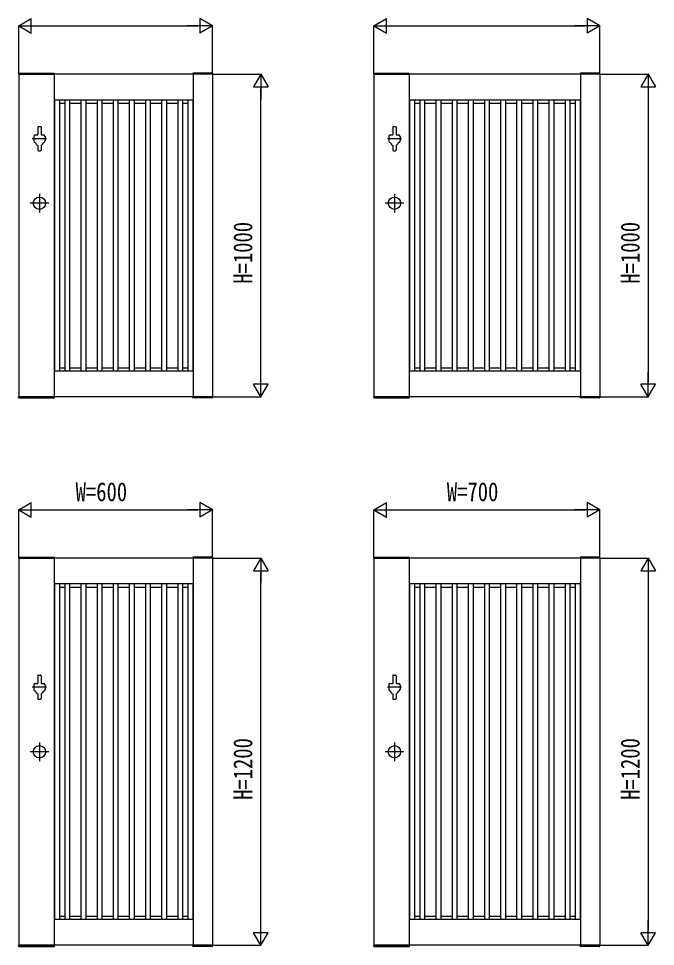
# Model space of a CAD drawing. Units: millimetres, scale not verified. Extents: x -8410 to 8410, y -5940 to 5940.
# Drawn here: x -1810 to 163, y -2954 to -78 of the extents above; entities that cross this region are included whole.
import ezdxf
from ezdxf.enums import TextEntityAlignment as Align

# ---------------------------------------------------------------- set-up
doc = ezdxf.new("R2010")
doc.units = ezdxf.units.MM
doc.header["$LTSCALE"] = 30
doc.layers.add('0-2_YKK_A1', color=4, linetype='Continuous')
doc.layers.add('0-3_YKK_D', color=6, linetype='Continuous')
doc.styles.add('ＭＳ ゴシック', font='')
doc.styles.get('ＭＳ ゴシック').set_extended_font_data('MS Gothic')

msp = doc.modelspace()

# ---------------------------------------------------------------- linework, layer by layer
at = {"layer": '0-2_YKK_A1'}
for p, q in [((-1810.33, -247.45), (-1810.46, -250)), ((-1810.46, -250), (-1699.46, -250)), ((-1809.96, -250), (-1809.96, -1250)), ((-1209.96, -250), (-1809.96, -250)), ((-1809.33, -246.5), (-1700.59, -246.5)), ((-1699.96, -250), (-1699.96, -1250)), ((-1699.59, -247.45), (-1699.46, -250)), ((-1270.33, -247.45), (-1270.46, -250)), ((-1209.46, -250), (-1270.46, -250)), ((-1269.96, -250), (-1269.96, -1250)), ((-1210.59, -246.5), (-1269.33, -246.5)), ((-1209.96, -250), (-1209.96, -1250)), ((-1209.59, -247.45), (-1209.46, -250)), ((-710.33, -247.45), (-710.46, -250)), ((-710.46, -250), (-599.46, -250)), ((-709.96, -250), (-709.96, -1250)), ((-9.96, -250), (-709.96, -250)), ((-709.33, -246.5), (-600.59, -246.5)), ((-599.96, -250), (-599.96, -1250)), ((-599.59, -247.45), (-599.46, -250)), ((-70.33, -247.45), (-70.46, -250)), ((-9.46, -250), (-70.46, -250)), ((-69.96, -250), (-69.96, -1250)), ((-10.59, -246.5), (-69.33, -246.5)), ((-9.96, -250), (-9.96, -1250)), ((-9.59, -247.45), (-9.46, -250)), ((-1269.96, -330), (-1699.96, -330)), ((-1699.96, -340), (-1699.16, -340)), ((-1699.16, -330), (-1699.16, -1170)), ((-1684.16, -330), (-1684.16, -1170)), ((-1684.16, -340), (-1667.46, -340)), ((-1667.46, -330), (-1667.46, -1170)), ((-1652.46, -330), (-1652.46, -1170)), ((-1652.46, -340), (-1617.46, -340)), ((-1617.46, -330), (-1617.46, -1170)), ((-1602.46, -330), (-1602.46, -1170)), ((-1602.46, -340), (-1567.46, -340)), ((-1567.46, -330), (-1567.46, -1170)), ((-1552.46, -330), (-1552.46, -1170)), ((-1552.46, -340), (-1517.46, -340)), ((-1517.46, -330), (-1517.46, -1170)), ((-1502.46, -330), (-1502.46, -1170)), ((-1502.46, -340), (-1467.46, -340)), ((-1467.46, -330), (-1467.46, -1170)), ((-1452.46, -330), (-1452.46, -1170)), ((-1452.46, -340), (-1417.46, -340)), ((-1417.46, -330), (-1417.46, -1170)), ((-1402.46, -330), (-1402.46, -1170)), ((-1402.46, -340), (-1367.46, -340)), ((-1367.46, -330), (-1367.46, -1170)), ((-1352.46, -330), (-1352.46, -1170)), ((-1352.46, -340), (-1317.46, -340)), ((-1317.46, -330), (-1317.46, -1170)), ((-1302.46, -330), (-1302.46, -1170)), ((-1302.46, -340), (-1285.76, -340)), ((-1285.76, -330), (-1285.76, -1170)), ((-1270.76, -330), (-1270.76, -1170)), ((-1270.76, -340), (-1269.96, -340)), ((-69.96, -330), (-599.96, -330)), ((-599.96, -340), (-599.16, -340)), ((-599.16, -330), (-599.16, -1170)), ((-584.16, -330), (-584.16, -1170)), ((-584.16, -340), (-567.46, -340)), ((-567.46, -330), (-567.46, -1170)), ((-552.46, -330), (-552.46, -1170)), ((-552.46, -340), (-517.46, -340)), ((-517.46, -330), (-517.46, -1170)), ((-502.46, -330), (-502.46, -1170)), ((-502.46, -340), (-467.46, -340)), ((-467.46, -330), (-467.46, -1170)), ((-452.46, -330), (-452.46, -1170)), ((-452.46, -340), (-417.46, -340)), ((-417.46, -330), (-417.46, -1170)), ((-402.46, -330), (-402.46, -1170)), ((-402.46, -340), (-367.46, -340)), ((-367.46, -330), (-367.46, -1170)), ((-352.46, -330), (-352.46, -1170)), ((-352.46, -340), (-317.46, -340)), ((-317.46, -330), (-317.46, -1170)), ((-302.46, -330), (-302.46, -1170)), ((-302.46, -340), (-267.46, -340)), ((-267.46, -330), (-267.46, -1170)), ((-252.46, -330), (-252.46, -1170)), ((-252.46, -340), (-217.46, -340)), ((-217.46, -330), (-217.46, -1170)), ((-202.46, -330), (-202.46, -1170)), ((-202.46, -340), (-167.46, -340)), ((-167.46, -330), (-167.46, -1170)), ((-152.46, -330), (-152.46, -1170)), ((-152.46, -340), (-117.46, -340)), ((-117.46, -330), (-117.46, -1170)), ((-102.46, -330), (-102.46, -1170)), ((-102.46, -340), (-85.76, -340)), ((-85.76, -330), (-85.76, -1170)), ((-70.76, -330), (-70.76, -1170)), ((-70.76, -340), (-69.96, -340)), ((-1751.21, -414.5), (-1751.21, -438)), ((-1749.21, -412.5), (-1742.71, -412.5)), ((-1740.71, -414.5), (-1740.71, -438)), ((-651.21, -414.5), (-651.21, -438)), ((-649.21, -412.5), (-642.71, -412.5)), ((-640.71, -414.5), (-640.71, -438)), ((-1723.96, -450), (-1767.96, -450)), ((-1763.46, -443), (-1763.46, -457)), ((-1758.46, -438), (-1751.21, -438)), ((-1740.71, -438), (-1733.46, -438)), ((-1728.46, -443), (-1728.46, -457)), ((-623.96, -450), (-667.96, -450)), ((-663.46, -443), (-663.46, -457)), ((-658.46, -438), (-651.21, -438)), ((-640.71, -438), (-633.46, -438)), ((-628.46, -443), (-628.46, -457)), ((-1751.21, -470.84), (-1751.21, -485.5)), ((-1749.21, -487.5), (-1742.71, -487.5)), ((-1740.71, -470.84), (-1740.71, -485.5)), ((-651.21, -470.84), (-651.21, -485.5)), ((-649.21, -487.5), (-642.71, -487.5)), ((-640.71, -470.84), (-640.71, -485.5)), ((-1745.96, -621), (-1745.96, -679)), ((-645.96, -621), (-645.96, -679)), ((-1716.96, -650), (-1774.96, -650)), ((-616.96, -650), (-674.96, -650)), ((-1699.96, -1160), (-1699.16, -1160)), ((-1269.96, -1170), (-1699.96, -1170)), ((-1684.16, -1160), (-1667.46, -1160)), ((-1652.46, -1160), (-1617.46, -1160)), ((-1602.46, -1160), (-1567.46, -1160)), ((-1552.46, -1160), (-1517.46, -1160)), ((-1502.46, -1160), (-1467.46, -1160)), ((-1452.46, -1160), (-1417.46, -1160)), ((-1402.46, -1160), (-1367.46, -1160)), ((-1352.46, -1160), (-1317.46, -1160)), ((-1302.46, -1160), (-1285.76, -1160)), ((-1270.76, -1160), (-1269.96, -1160)), ((-599.96, -1160), (-599.16, -1160)), ((-69.96, -1170), (-599.96, -1170)), ((-584.16, -1160), (-567.46, -1160)), ((-552.46, -1160), (-517.46, -1160)), ((-502.46, -1160), (-467.46, -1160)), ((-452.46, -1160), (-417.46, -1160)), ((-402.46, -1160), (-367.46, -1160)), ((-352.46, -1160), (-317.46, -1160)), ((-302.46, -1160), (-267.46, -1160)), ((-252.46, -1160), (-217.46, -1160)), ((-202.46, -1160), (-167.46, -1160)), ((-152.46, -1160), (-117.46, -1160)), ((-102.46, -1160), (-85.76, -1160)), ((-70.76, -1160), (-69.96, -1160)), ((-1810.46, -1250), (-1699.46, -1250)), ((-1810.33, -1252.55), (-1810.46, -1250)), ((-1209.96, -1250), (-1809.96, -1250)), ((-1809.33, -1253.5), (-1700.59, -1253.5)), ((-1699.59, -1252.55), (-1699.46, -1250)), ((-1209.46, -1250), (-1270.46, -1250)), ((-1270.33, -1252.55), (-1270.46, -1250)), ((-1210.59, -1253.5), (-1269.33, -1253.5)), ((-1209.59, -1252.55), (-1209.46, -1250)), ((-710.46, -1250), (-599.46, -1250)), ((-710.33, -1252.55), (-710.46, -1250)), ((-9.96, -1250), (-709.96, -1250)), ((-709.33, -1253.5), (-600.59, -1253.5)), ((-599.59, -1252.55), (-599.46, -1250)), ((-9.46, -1250), (-70.46, -1250)), ((-70.33, -1252.55), (-70.46, -1250)), ((-10.59, -1253.5), (-69.33, -1253.5)), ((-9.59, -1252.55), (-9.46, -1250)), ((-1810.33, -1747.45), (-1810.46, -1750)), ((-1810.46, -1750), (-1699.46, -1750)), ((-1809.96, -1750), (-1809.96, -2950)), ((-1209.96, -1750), (-1809.96, -1750)), ((-1809.33, -1746.5), (-1700.59, -1746.5)), ((-1699.96, -1750), (-1699.96, -2950)), ((-1699.59, -1747.45), (-1699.46, -1750)), ((-1270.33, -1747.45), (-1270.46, -1750)), ((-1209.46, -1750), (-1270.46, -1750)), ((-1269.96, -1750), (-1269.96, -2950)), ((-1210.59, -1746.5), (-1269.33, -1746.5)), ((-1209.96, -1750), (-1209.96, -2950)), ((-1209.59, -1747.45), (-1209.46, -1750)), ((-710.33, -1747.45), (-710.46, -1750)), ((-710.46, -1750), (-599.46, -1750)), ((-709.96, -1750), (-709.96, -2950)), ((-9.96, -1750), (-709.96, -1750)), ((-709.33, -1746.5), (-600.59, -1746.5)), ((-599.96, -1750), (-599.96, -2950)), ((-599.59, -1747.45), (-599.46, -1750)), ((-70.33, -1747.45), (-70.46, -1750)), ((-9.46, -1750), (-70.46, -1750)), ((-69.96, -1750), (-69.96, -2950)), ((-10.59, -1746.5), (-69.33, -1746.5)), ((-9.96, -1750), (-9.96, -2950)), ((-9.59, -1747.45), (-9.46, -1750)), ((-1269.96, -1830), (-1699.96, -1830)), ((-1699.96, -1840), (-1699.16, -1840)), ((-1699.16, -1830), (-1699.16, -2870)), ((-1684.16, -1830), (-1684.16, -2870)), ((-1684.16, -1840), (-1667.46, -1840)), ((-1667.46, -1830), (-1667.46, -2870)), ((-1652.46, -1830), (-1652.46, -2870)), ((-1652.46, -1840), (-1617.46, -1840)), ((-1617.46, -1830), (-1617.46, -2870)), ((-1602.46, -1830), (-1602.46, -2870)), ((-1602.46, -1840), (-1567.46, -1840)), ((-1567.46, -1830), (-1567.46, -2870)), ((-1552.46, -1830), (-1552.46, -2870)), ((-1552.46, -1840), (-1517.46, -1840)), ((-1517.46, -1830), (-1517.46, -2870)), ((-1502.46, -1830), (-1502.46, -2870)), ((-1502.46, -1840), (-1467.46, -1840)), ((-1467.46, -1830), (-1467.46, -2870)), ((-1452.46, -1830), (-1452.46, -2870)), ((-1452.46, -1840), (-1417.46, -1840)), ((-1417.46, -1830), (-1417.46, -2870)), ((-1402.46, -1830), (-1402.46, -2870)), ((-1402.46, -1840), (-1367.46, -1840)), ((-1367.46, -1830), (-1367.46, -2870)), ((-1352.46, -1830), (-1352.46, -2870)), ((-1352.46, -1840), (-1317.46, -1840)), ((-1317.46, -1830), (-1317.46, -2870)), ((-1302.46, -1830), (-1302.46, -2870)), ((-1302.46, -1840), (-1285.76, -1840)), ((-1285.76, -1830), (-1285.76, -2870)), ((-1270.76, -1830), (-1270.76, -2870)), ((-1270.76, -1840), (-1269.96, -1840)), ((-69.96, -1830), (-599.96, -1830)), ((-599.96, -1840), (-599.16, -1840)), ((-599.16, -1830), (-599.16, -2870)), ((-584.16, -1830), (-584.16, -2870)), ((-584.16, -1840), (-567.46, -1840)), ((-567.46, -1830), (-567.46, -2870)), ((-552.46, -1830), (-552.46, -2870)), ((-552.46, -1840), (-517.46, -1840)), ((-517.46, -1830), (-517.46, -2870)), ((-502.46, -1830), (-502.46, -2870)), ((-502.46, -1840), (-467.46, -1840)), ((-467.46, -1830), (-467.46, -2870)), ((-452.46, -1830), (-452.46, -2870)), ((-452.46, -1840), (-417.46, -1840)), ((-417.46, -1830), (-417.46, -2870)), ((-402.46, -1830), (-402.46, -2870)), ((-402.46, -1840), (-367.46, -1840)), ((-367.46, -1830), (-367.46, -2870)), ((-352.46, -1830), (-352.46, -2870)), ((-352.46, -1840), (-317.46, -1840)), ((-317.46, -1830), (-317.46, -2870)), ((-302.46, -1830), (-302.46, -2870)), ((-302.46, -1840), (-267.46, -1840)), ((-267.46, -1830), (-267.46, -2870)), ((-252.46, -1830), (-252.46, -2870)), ((-252.46, -1840), (-217.46, -1840)), ((-217.46, -1830), (-217.46, -2870)), ((-202.46, -1830), (-202.46, -2870)), ((-202.46, -1840), (-167.46, -1840)), ((-167.46, -1830), (-167.46, -2870)), ((-152.46, -1830), (-152.46, -2870)), ((-152.46, -1840), (-117.46, -1840)), ((-117.46, -1830), (-117.46, -2870)), ((-102.46, -1830), (-102.46, -2870)), ((-102.46, -1840), (-85.76, -1840)), ((-85.76, -1830), (-85.76, -2870)), ((-70.76, -1830), (-70.76, -2870)), ((-70.76, -1840), (-69.96, -1840)), ((-1751.21, -2114.5), (-1751.21, -2138)), ((-1749.21, -2112.5), (-1742.71, -2112.5)), ((-1740.71, -2114.5), (-1740.71, -2138)), ((-651.21, -2114.5), (-651.21, -2138)), ((-649.21, -2112.5), (-642.71, -2112.5)), ((-640.71, -2114.5), (-640.71, -2138)), ((-1723.96, -2150), (-1767.96, -2150)), ((-1763.46, -2143), (-1763.46, -2157)), ((-1758.46, -2138), (-1751.21, -2138)), ((-1740.71, -2138), (-1733.46, -2138)), ((-1728.46, -2143), (-1728.46, -2157)), ((-623.96, -2150), (-667.96, -2150)), ((-663.46, -2143), (-663.46, -2157)), ((-658.46, -2138), (-651.21, -2138)), ((-640.71, -2138), (-633.46, -2138)), ((-628.46, -2143), (-628.46, -2157)), ((-1751.21, -2170.84), (-1751.21, -2185.5)), ((-1740.71, -2170.84), (-1740.71, -2185.5)), ((-651.21, -2170.84), (-651.21, -2185.5)), ((-640.71, -2170.84), (-640.71, -2185.5)), ((-1749.21, -2187.5), (-1742.71, -2187.5)), ((-649.21, -2187.5), (-642.71, -2187.5)), ((-1745.96, -2321), (-1745.96, -2379)), ((-645.96, -2321), (-645.96, -2379)), ((-1716.96, -2350), (-1774.96, -2350)), ((-616.96, -2350), (-674.96, -2350)), ((-1699.96, -2860), (-1699.16, -2860)), ((-1269.96, -2870), (-1699.96, -2870)), ((-1684.16, -2860), (-1667.46, -2860)), ((-1652.46, -2860), (-1617.46, -2860)), ((-1602.46, -2860), (-1567.46, -2860)), ((-1552.46, -2860), (-1517.46, -2860)), ((-1502.46, -2860), (-1467.46, -2860)), ((-1452.46, -2860), (-1417.46, -2860)), ((-1402.46, -2860), (-1367.46, -2860)), ((-1352.46, -2860), (-1317.46, -2860)), ((-1302.46, -2860), (-1285.76, -2860)), ((-1270.76, -2860), (-1269.96, -2860)), ((-599.96, -2860), (-599.16, -2860)), ((-69.96, -2870), (-599.96, -2870)), ((-584.16, -2860), (-567.46, -2860)), ((-552.46, -2860), (-517.46, -2860)), ((-502.46, -2860), (-467.46, -2860)), ((-452.46, -2860), (-417.46, -2860)), ((-402.46, -2860), (-367.46, -2860)), ((-352.46, -2860), (-317.46, -2860)), ((-302.46, -2860), (-267.46, -2860)), ((-252.46, -2860), (-217.46, -2860)), ((-202.46, -2860), (-167.46, -2860)), ((-152.46, -2860), (-117.46, -2860)), ((-102.46, -2860), (-85.76, -2860)), ((-70.76, -2860), (-69.96, -2860)), ((-1810.46, -2950), (-1699.46, -2950)), ((-1810.33, -2952.55), (-1810.46, -2950)), ((-1209.96, -2950), (-1809.96, -2950)), ((-1809.33, -2953.5), (-1700.59, -2953.5)), ((-1699.59, -2952.55), (-1699.46, -2950)), ((-1209.46, -2950), (-1270.46, -2950)), ((-1270.33, -2952.55), (-1270.46, -2950)), ((-1210.59, -2953.5), (-1269.33, -2953.5)), ((-1209.59, -2952.55), (-1209.46, -2950)), ((-710.46, -2950), (-599.46, -2950)), ((-710.33, -2952.55), (-710.46, -2950)), ((-9.96, -2950), (-709.96, -2950)), ((-709.33, -2953.5), (-600.59, -2953.5)), ((-599.59, -2952.55), (-599.46, -2950)), ((-9.46, -2950), (-70.46, -2950)), ((-70.33, -2952.55), (-70.46, -2950)), ((-10.59, -2953.5), (-69.33, -2953.5)), ((-9.59, -2952.55), (-9.46, -2950))]:
    msp.add_line(p, q, dxfattribs=at)
for centre in [(-1745.96, -650), (-645.96, -650), (-1745.96, -2350), (-645.96, -2350)]:
    msp.add_circle(centre, 19, dxfattribs=at)
for centre, radius, start, end in [((-1809.33, -247.5), 1, 90, 177), ((-1700.59, -247.5), 1, 3, 90), ((-1269.33, -247.5), 1, 90, 177), ((-1210.59, -247.5), 1, 3, 90), ((-709.33, -247.5), 1, 90, 177), ((-600.59, -247.5), 1, 3, 90), ((-69.33, -247.5), 1, 90, 177), ((-10.59, -247.5), 1, 3, 90), ((-1749.21, -414.5), 2, 90, 180), ((-1742.71, -414.5), 2, 0, 90), ((-649.21, -414.5), 2, 90, 180), ((-642.71, -414.5), 2, 0, 90), ((-1758.46, -443), 5, 90, 180), ((-1758.46, -457), 5, 180, 270), ((-1733.46, -443), 5, 0, 90), ((-1733.46, -457), 5, 270, 0), ((-658.46, -443), 5, 90, 180), ((-658.46, -457), 5, 180, 270), ((-633.46, -443), 5, 0, 90), ((-633.46, -457), 5, 270, 0), ((-1745.96, -459.56), 12.5, 191.55262, 245.16541), ((-1749.21, -485.5), 2, 180, 270), ((-1742.71, -485.5), 2, 270, 0), ((-1745.96, -459.5), 12.5, 294.83459, 348.44738), ((-1745.96, -459.56), 12.5, 294.83459, 348.44738), ((-645.96, -459.56), 12.5, 191.55262, 245.16541), ((-649.21, -485.5), 2, 180, 270), ((-642.71, -485.5), 2, 270, 0), ((-645.96, -459.5), 12.5, 294.83459, 348.44738), ((-645.96, -459.56), 12.5, 294.83459, 348.44738), ((-1809.33, -1252.5), 1, 183, 270), ((-1700.59, -1252.5), 1, 270, 357), ((-1269.33, -1252.5), 1, 183, 270), ((-1210.59, -1252.5), 1, 270, 357), ((-709.33, -1252.5), 1, 183, 270), ((-600.59, -1252.5), 1, 270, 357), ((-69.33, -1252.5), 1, 183, 270), ((-10.59, -1252.5), 1, 270, 357), ((-1809.33, -1747.5), 1, 90, 177), ((-1700.59, -1747.5), 1, 3, 90), ((-1269.33, -1747.5), 1, 90, 177), ((-1210.59, -1747.5), 1, 3, 90), ((-709.33, -1747.5), 1, 90, 177), ((-600.59, -1747.5), 1, 3, 90), ((-69.33, -1747.5), 1, 90, 177), ((-10.59, -1747.5), 1, 3, 90), ((-1749.21, -2114.5), 2, 90, 180), ((-1742.71, -2114.5), 2, 0, 90), ((-649.21, -2114.5), 2, 90, 180), ((-642.71, -2114.5), 2, 0, 90), ((-1758.46, -2143), 5, 90, 180), ((-1758.46, -2157), 5, 180, 270), ((-1733.46, -2143), 5, 0, 90), ((-1733.46, -2157), 5, 270, 0), ((-658.46, -2143), 5, 90, 180), ((-658.46, -2157), 5, 180, 270), ((-633.46, -2143), 5, 0, 90), ((-633.46, -2157), 5, 270, 0), ((-1745.96, -2159.56), 12.5, 191.55262, 245.16541), ((-1749.21, -2185.5), 2, 180, 270), ((-1742.71, -2185.5), 2, 270, 0), ((-1745.96, -2159.5), 12.5, 294.83459, 348.44738), ((-1745.96, -2159.56), 12.5, 294.83459, 348.44738), ((-645.96, -2159.56), 12.5, 191.55262, 245.16541), ((-649.21, -2185.5), 2, 180, 270), ((-642.71, -2185.5), 2, 270, 0), ((-645.96, -2159.5), 12.5, 294.83459, 348.44738), ((-645.96, -2159.56), 12.5, 294.83459, 348.44738), ((-1809.33, -2952.5), 1, 183, 270), ((-1700.59, -2952.5), 1, 270, 357), ((-1269.33, -2952.5), 1, 183, 270), ((-1210.59, -2952.5), 1, 270, 357), ((-709.33, -2952.5), 1, 183, 270), ((-600.59, -2952.5), 1, 270, 357), ((-69.33, -2952.5), 1, 183, 270), ((-10.59, -2952.5), 1, 270, 357)]:
    msp.add_arc(centre, radius, start, end, dxfattribs=at)
at = {"layer": '0-3_YKK_D'}
for p, q in [((-1809.96, -100), (-1770.99, -77.5)), ((-1770.99, -122.5), (-1770.99, -77.5)), ((-1209.96, -100), (-1248.93, -77.5)), ((-1248.93, -77.5), (-1248.93, -122.5)), ((-709.96, -100), (-670.99, -77.5)), ((-670.99, -122.5), (-670.99, -77.5)), ((-9.96, -100), (-48.93, -77.5)), ((-48.93, -77.5), (-48.93, -122.5)), ((-1809.96, -248), (-1809.96, -99)), ((-1809.96, -100), (-1770.99, -122.5)), ((-1809.96, -100), (-1732.02, -100)), ((-1764.96, -100), (-1254.96, -100)), ((-1209.96, -100), (-1287.9, -100)), ((-1209.96, -100), (-1248.93, -122.5)), ((-1209.96, -248), (-1209.96, -99)), ((-709.96, -248), (-709.96, -99)), ((-709.96, -100), (-670.99, -122.5)), ((-709.96, -100), (-632.02, -100)), ((-664.96, -100), (-54.96, -100)), ((-9.96, -100), (-87.9, -100)), ((-9.96, -100), (-48.93, -122.5)), ((-9.96, -248), (-9.96, -99)), ((-1207.96, -250), (-1058.96, -250)), ((-1059.96, -250), (-1082.46, -288.97)), ((-1059.96, -250), (-1037.46, -288.97)), ((-1059.96, -250), (-1059.96, -327.94)), ((-7.96, -250), (141.04, -250)), ((140.04, -250), (117.54, -288.97)), ((140.04, -250), (162.54, -288.97)), ((140.04, -250), (140.04, -327.94)), ((-1082.46, -288.97), (-1037.46, -288.97)), ((-1059.96, -1205), (-1059.96, -295)), ((117.54, -288.97), (162.54, -288.97)), ((140.04, -295), (140.04, -1205)), ((-1059.96, -1250), (-1059.96, -1172.06)), ((140.04, -1250), (140.04, -1172.06)), ((-1059.96, -1250), (-1082.46, -1211.03)), ((-1037.46, -1211.03), (-1082.46, -1211.03)), ((-1059.96, -1250), (-1037.46, -1211.03)), ((140.04, -1250), (117.54, -1211.03)), ((162.54, -1211.03), (117.54, -1211.03)), ((140.04, -1250), (162.54, -1211.03)), ((-1207.96, -1250), (-1058.96, -1250)), ((-7.96, -1250), (141.04, -1250)), ((-1809.96, -1600), (-1770.99, -1577.5)), ((-1770.99, -1622.5), (-1770.99, -1577.5)), ((-1209.96, -1600), (-1248.93, -1577.5)), ((-1248.93, -1577.5), (-1248.93, -1622.5)), ((-709.96, -1600), (-670.99, -1577.5)), ((-670.99, -1622.5), (-670.99, -1577.5)), ((-9.96, -1600), (-48.93, -1577.5)), ((-48.93, -1577.5), (-48.93, -1622.5)), ((-1809.96, -1748), (-1809.96, -1599)), ((-1809.96, -1600), (-1770.99, -1622.5)), ((-1809.96, -1600), (-1732.02, -1600)), ((-1764.96, -1600), (-1254.96, -1600)), ((-1209.96, -1600), (-1287.9, -1600)), ((-1209.96, -1600), (-1248.93, -1622.5)), ((-1209.96, -1748), (-1209.96, -1599)), ((-709.96, -1748), (-709.96, -1599)), ((-709.96, -1600), (-670.99, -1622.5)), ((-709.96, -1600), (-632.02, -1600)), ((-664.96, -1600), (-54.96, -1600)), ((-9.96, -1600), (-87.9, -1600)), ((-9.96, -1600), (-48.93, -1622.5)), ((-9.96, -1748), (-9.96, -1599)), ((-1207.96, -1750), (-1058.96, -1750)), ((-1059.96, -1750), (-1082.46, -1788.97)), ((-1059.96, -1750), (-1037.46, -1788.97)), ((-1059.96, -1750), (-1059.96, -1827.94)), ((-7.96, -1750), (141.04, -1750)), ((140.04, -1750), (117.54, -1788.97)), ((140.04, -1750), (162.54, -1788.97)), ((140.04, -1750), (140.04, -1827.94)), ((-1082.46, -1788.97), (-1037.46, -1788.97)), ((-1059.96, -2905), (-1059.96, -1795)), ((117.54, -1788.97), (162.54, -1788.97)), ((140.04, -1795), (140.04, -2905)), ((-1059.96, -2950), (-1059.96, -2872.06)), ((140.04, -2950), (140.04, -2872.06)), ((-1059.96, -2950), (-1082.46, -2911.03)), ((-1037.46, -2911.03), (-1082.46, -2911.03)), ((-1059.96, -2950), (-1037.46, -2911.03)), ((140.04, -2950), (117.54, -2911.03)), ((162.54, -2911.03), (117.54, -2911.03)), ((140.04, -2950), (162.54, -2911.03)), ((-1207.96, -2950), (-1058.96, -2950)), ((-7.96, -2950), (141.04, -2950))]:
    msp.add_line(p, q, dxfattribs=at)

# ---------------------------------------------------------------- texts
at = {"layer": '0-3_YKK_D', "style": 'ＭＳ ゴシック', "width": 0.8}
for s, p in [('H=1000', (-1068.96, -899.33)), ('H=1000', (131.04, -899.33)), ('H=1200', (-1068.96, -2499.33)), ('H=1200', (131.04, -2499.33))]:
    msp.add_text(s, height=58.65, rotation=90, dxfattribs=at).set_placement(p, align=Align.BOTTOM_LEFT)
for s, p in [('W=600', (-1633.69, -1591)), ('W=700', (-483.69, -1591))]:
    msp.add_text(s, height=58.65, dxfattribs=at).set_placement(p, align=Align.BOTTOM_LEFT)

doc.saveas('drawing.dxf')
